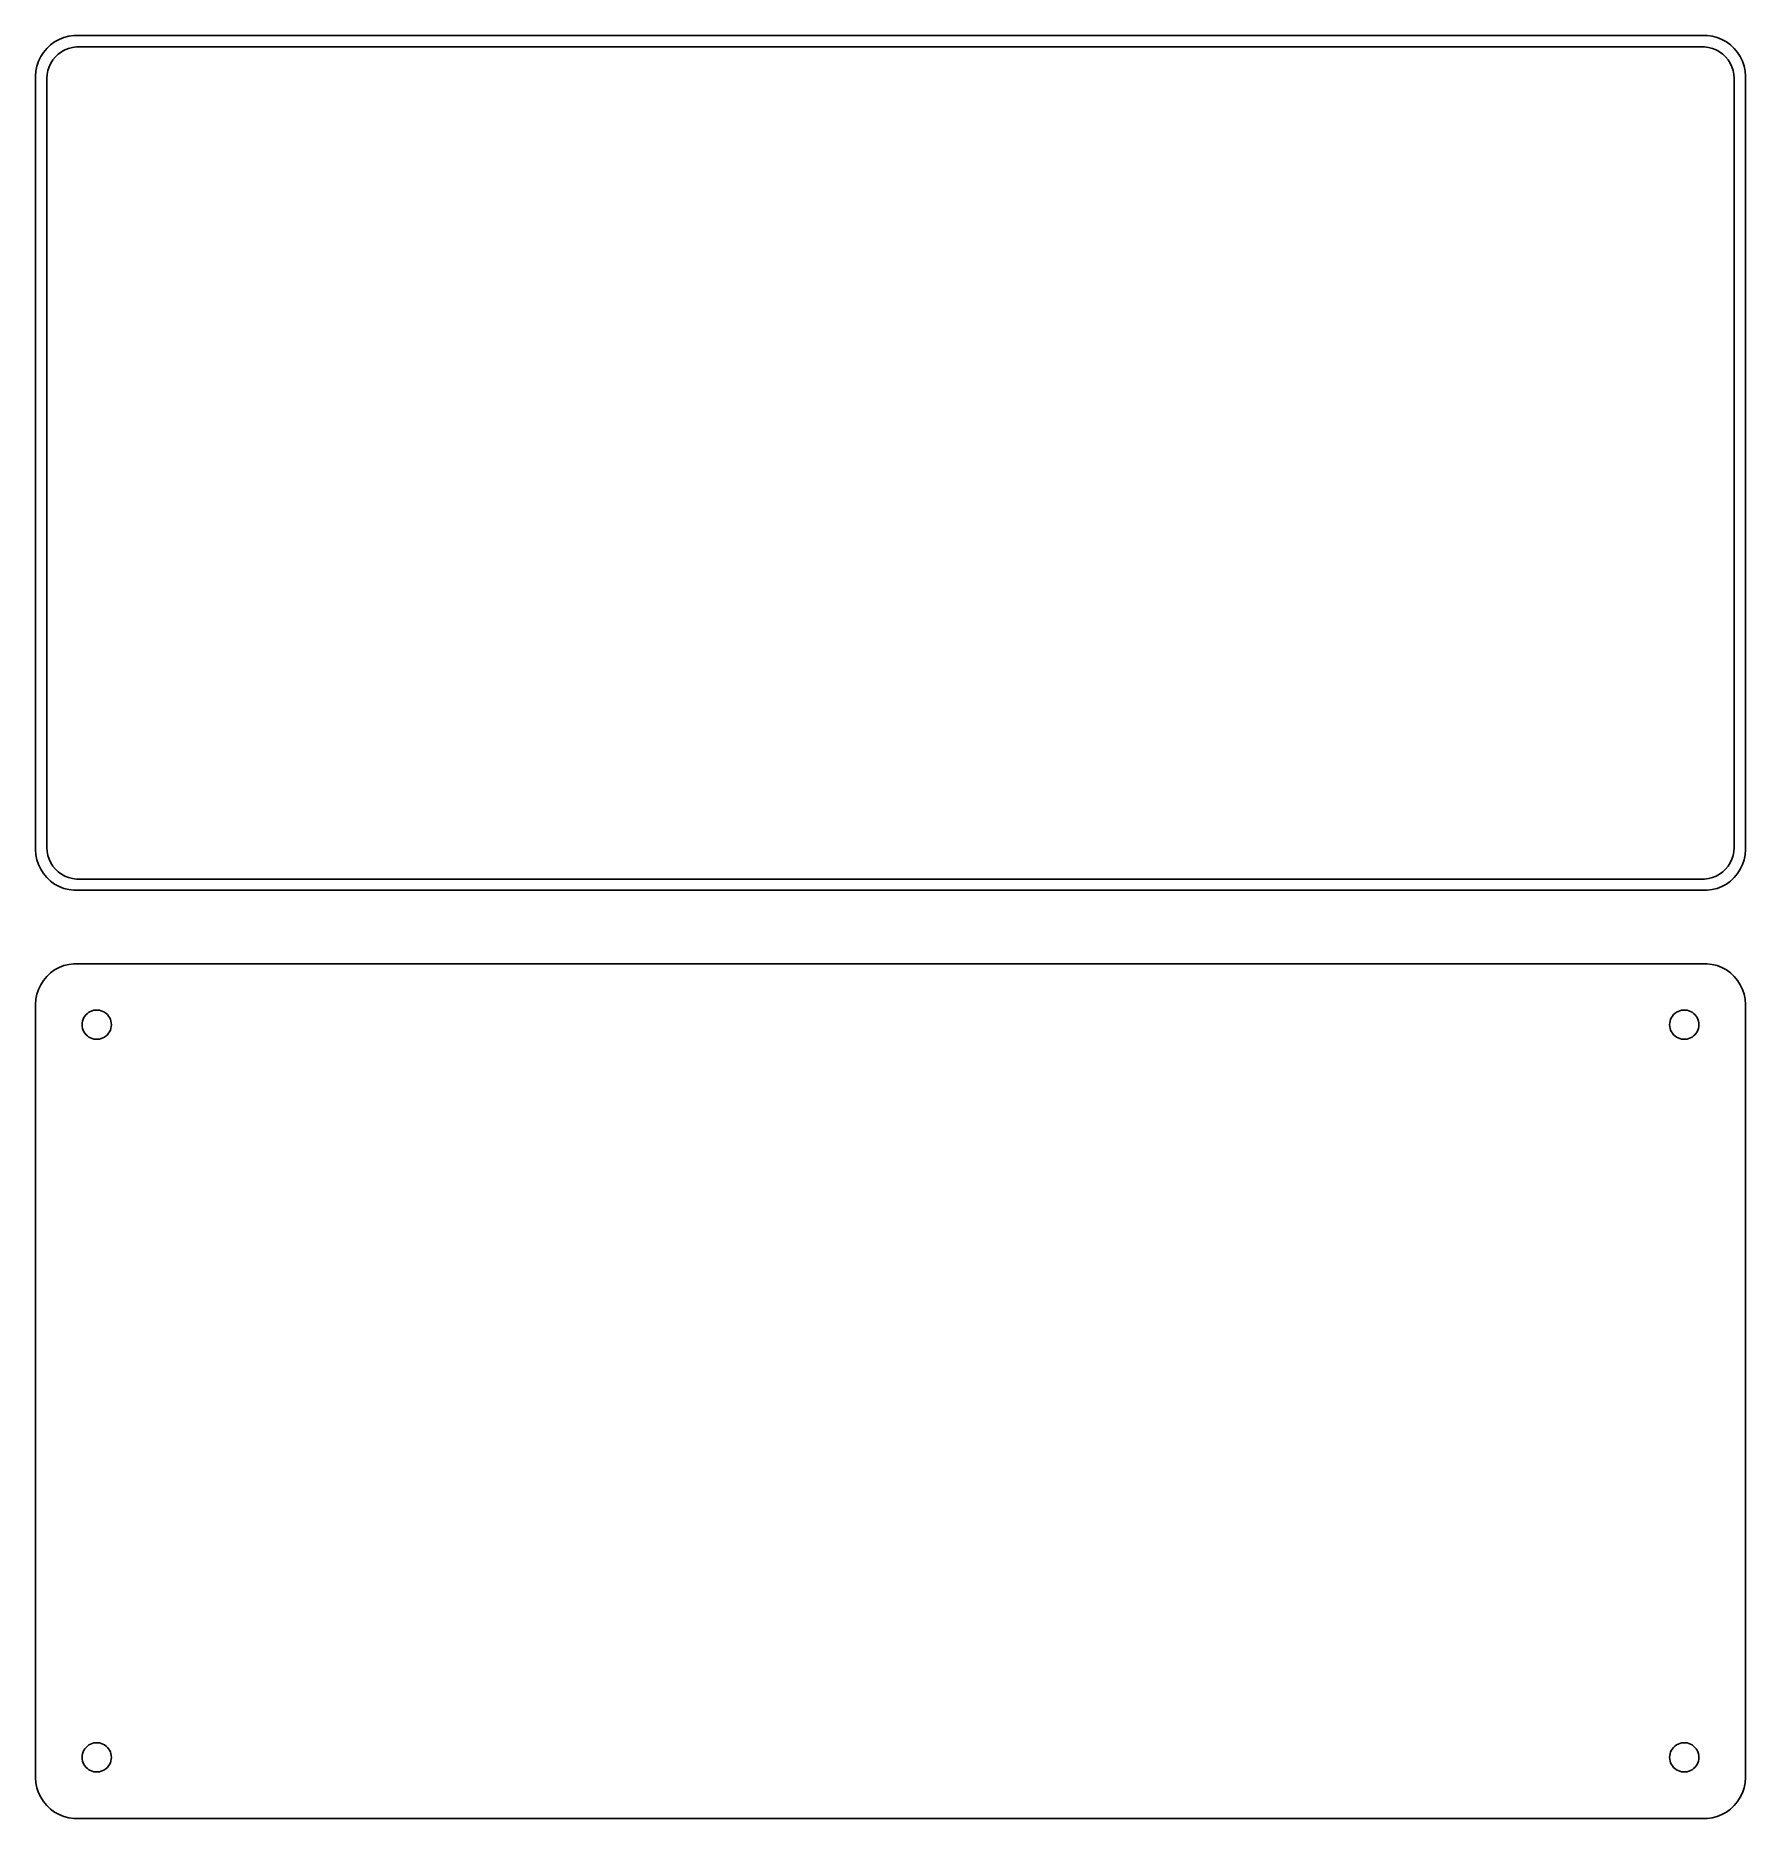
# Model space of a CAD drawing. Header units: metres. Extents: x -105 to 105, y 62 to 280.
import ezdxf

# ---------------------------------------------------------------- set-up
doc = ezdxf.new("R2010")
doc.units = ezdxf.units.M

msp = doc.modelspace()

# ---------------------------------------------------------------- linework, layer by layer
for p, q in [((-100.937, 280.411), (-101.545, 280.255)), ((-100.314, 280.49), (-100.937, 280.411)), ((100.314, 280.49), (-100.314, 280.49)), ((100.937, 280.411), (100.314, 280.49)), ((101.545, 280.255), (100.937, 280.411)), ((-104.045, 278.439), (-104.382, 277.909)), ((-103.645, 278.923), (-104.045, 278.439)), ((-103.187, 279.353), (-103.645, 278.923)), ((-102.679, 279.722), (-103.187, 279.353)), ((-102.129, 280.024), (-102.679, 279.722)), ((-102.571, 277.899), (-102.216, 278.231)), ((-102.216, 278.231), (-101.823, 278.517)), ((-101.545, 280.255), (-102.129, 280.024)), ((-101.823, 278.517), (-101.398, 278.751)), ((-101.398, 278.751), (-100.946, 278.93)), ((-100.946, 278.93), (-100.475, 279.051)), ((-100.475, 279.051), (-99.993, 279.112)), ((-99.993, 279.112), (99.993, 279.112)), ((99.993, 279.112), (100.475, 279.051)), ((100.475, 279.051), (100.946, 278.93)), ((100.946, 278.93), (101.398, 278.751)), ((101.398, 278.751), (101.823, 278.517)), ((102.129, 280.024), (101.545, 280.255)), ((101.823, 278.517), (102.216, 278.231)), ((102.679, 279.722), (102.129, 280.024)), ((102.216, 278.231), (102.571, 277.899)), ((103.187, 279.353), (102.679, 279.722)), ((103.645, 278.923), (103.187, 279.353)), ((104.045, 278.439), (103.645, 278.923)), ((104.382, 277.909), (104.045, 278.439)), ((-104.961, 276.127), (-105, 275.5)), ((-104.843, 276.743), (-104.961, 276.127)), ((-104.649, 277.341), (-104.843, 276.743)), ((-104.382, 277.909), (-104.649, 277.341)), ((-103.589, 275.735), (-103.498, 276.212)), ((-103.498, 276.212), (-103.348, 276.674)), ((-103.348, 276.674), (-103.141, 277.114)), ((-103.141, 277.114), (-102.88, 277.524)), ((-102.88, 277.524), (-102.571, 277.899)), ((102.571, 277.899), (102.88, 277.524)), ((102.88, 277.524), (103.141, 277.114)), ((103.141, 277.114), (103.348, 276.674)), ((103.348, 276.674), (103.498, 276.212)), ((103.498, 276.212), (103.589, 275.735)), ((104.649, 277.341), (104.382, 277.909)), ((104.843, 276.743), (104.649, 277.341)), ((104.961, 276.127), (104.843, 276.743)), ((105, 275.5), (104.961, 276.127)), ((-105, 275.5), (-105, 180.5)), ((-103.619, 275.25), (-103.589, 275.735)), ((-103.619, 180.75), (-103.619, 275.25)), ((103.589, 275.735), (103.619, 275.25)), ((103.619, 275.25), (103.619, 180.75)), ((105, 180.5), (105, 275.5)), ((-105, 180.5), (-104.961, 179.873)), ((-104.961, 179.873), (-104.843, 179.257)), ((-103.589, 180.265), (-103.619, 180.75)), ((-103.498, 179.788), (-103.589, 180.265)), ((-103.348, 179.326), (-103.498, 179.788)), ((103.498, 179.788), (103.348, 179.326)), ((103.589, 180.265), (103.498, 179.788)), ((103.619, 180.75), (103.589, 180.265)), ((104.843, 179.257), (104.961, 179.873)), ((104.961, 179.873), (105, 180.5)), ((-104.843, 179.257), (-104.649, 178.659)), ((-104.649, 178.659), (-104.382, 178.091)), ((-104.382, 178.091), (-104.045, 177.561)), ((-104.045, 177.561), (-103.645, 177.077)), ((-103.141, 178.886), (-103.348, 179.326)), ((-102.88, 178.476), (-103.141, 178.886)), ((-102.571, 178.101), (-102.88, 178.476)), ((-102.216, 177.769), (-102.571, 178.101)), ((-101.823, 177.483), (-102.216, 177.769)), ((-101.398, 177.249), (-101.823, 177.483)), ((101.823, 177.483), (101.398, 177.249)), ((102.216, 177.769), (101.823, 177.483)), ((102.571, 178.101), (102.216, 177.769)), ((102.88, 178.476), (102.571, 178.101)), ((103.141, 178.886), (102.88, 178.476)), ((103.348, 179.326), (103.141, 178.886)), ((103.645, 177.077), (104.045, 177.561)), ((104.045, 177.561), (104.382, 178.091)), ((104.382, 178.091), (104.649, 178.659)), ((104.649, 178.659), (104.843, 179.257)), ((-103.645, 177.077), (-103.187, 176.647)), ((-103.187, 176.647), (-102.679, 176.278)), ((-102.679, 176.278), (-102.129, 175.976)), ((-102.129, 175.976), (-101.545, 175.745)), ((-101.545, 175.745), (-100.937, 175.589)), ((-100.946, 177.07), (-101.398, 177.249)), ((-100.475, 176.949), (-100.946, 177.07)), ((-100.937, 175.589), (-100.314, 175.51)), ((-99.993, 176.888), (-100.475, 176.949)), ((-100.314, 175.51), (100.314, 175.51)), ((99.993, 176.888), (-99.993, 176.888)), ((100.475, 176.949), (99.993, 176.888)), ((100.314, 175.51), (100.937, 175.589)), ((100.946, 177.07), (100.475, 176.949)), ((100.937, 175.589), (101.545, 175.745)), ((101.398, 177.249), (100.946, 177.07)), ((101.545, 175.745), (102.129, 175.976)), ((102.129, 175.976), (102.679, 176.278)), ((102.679, 176.278), (103.187, 176.647)), ((103.187, 176.647), (103.645, 177.077)), ((-100.314, 166.49), (-100.937, 166.411)), ((100.314, 166.49), (-100.314, 166.49)), ((100.937, 166.411), (100.314, 166.49)), ((-104.045, 164.439), (-104.382, 163.909)), ((-103.645, 164.923), (-104.045, 164.439)), ((-103.187, 165.353), (-103.645, 164.923)), ((-102.679, 165.722), (-103.187, 165.353)), ((-102.129, 166.024), (-102.679, 165.722)), ((-101.545, 166.255), (-102.129, 166.024)), ((-100.937, 166.411), (-101.545, 166.255)), ((101.545, 166.255), (100.937, 166.411)), ((102.129, 166.024), (101.545, 166.255)), ((102.679, 165.722), (102.129, 166.024)), ((103.187, 165.353), (102.679, 165.722)), ((103.645, 164.923), (103.187, 165.353)), ((104.045, 164.439), (103.645, 164.923)), ((104.382, 163.909), (104.045, 164.439)), ((-104.961, 162.127), (-105, 161.5)), ((-104.843, 162.743), (-104.961, 162.127)), ((-104.649, 163.341), (-104.843, 162.743)), ((-104.382, 163.909), (-104.649, 163.341)), ((104.649, 163.341), (104.382, 163.909)), ((104.843, 162.743), (104.649, 163.341)), ((104.961, 162.127), (104.843, 162.743)), ((105, 161.5), (104.961, 162.127)), ((-105, 161.5), (-105, 66.5)), ((-99.1736, 159.663), (-99.0773, 159.867)), ((-99.0773, 159.867), (-98.9562, 160.058)), ((-98.9562, 160.058), (-98.8121, 160.232)), ((-98.8121, 160.232), (-98.6474, 160.387)), ((-98.6474, 160.387), (-98.4645, 160.52)), ((-98.4645, 160.52), (-98.2664, 160.629)), ((-98.2664, 160.629), (-98.0562, 160.712)), ((-98.0562, 160.712), (-97.8373, 160.768)), ((-97.8373, 160.768), (-97.613, 160.796)), ((-97.613, 160.796), (-97.387, 160.796)), ((-97.387, 160.796), (-97.1627, 160.768)), ((-97.1627, 160.768), (-96.9438, 160.712)), ((-96.9438, 160.712), (-96.7336, 160.629)), ((-96.7336, 160.629), (-96.5355, 160.52)), ((-96.5355, 160.52), (-96.3526, 160.387)), ((-96.3526, 160.387), (-96.1879, 160.232)), ((-96.1879, 160.232), (-96.0438, 160.058)), ((-96.0438, 160.058), (-95.9226, 159.867)), ((-95.9226, 159.867), (-95.8264, 159.663)), ((95.8264, 159.663), (95.9226, 159.867)), ((95.9226, 159.867), (96.0438, 160.058)), ((96.0438, 160.058), (96.1879, 160.232)), ((96.1879, 160.232), (96.3526, 160.387)), ((96.3526, 160.387), (96.5355, 160.52)), ((96.5355, 160.52), (96.7336, 160.629)), ((96.7336, 160.629), (96.9438, 160.712)), ((96.9438, 160.712), (97.1627, 160.768)), ((97.1627, 160.768), (97.387, 160.796)), ((97.387, 160.796), (97.613, 160.796)), ((97.613, 160.796), (97.8373, 160.768)), ((97.8373, 160.768), (98.0562, 160.712)), ((98.0562, 160.712), (98.2664, 160.629)), ((98.2664, 160.629), (98.4645, 160.52)), ((98.4645, 160.52), (98.6474, 160.387)), ((98.6474, 160.387), (98.8121, 160.232)), ((98.8121, 160.232), (98.9562, 160.058)), ((98.9562, 160.058), (99.0773, 159.867)), ((99.0773, 159.867), (99.1736, 159.663)), ((105, 66.5), (105, 161.5)), ((-99.3, 159), (-99.2858, 159.226)), ((-99.2858, 158.774), (-99.3, 159)), ((-99.2858, 159.226), (-99.2434, 159.448)), ((-99.2434, 158.552), (-99.2858, 158.774)), ((-99.2434, 159.448), (-99.1736, 159.663)), ((-99.1736, 158.337), (-99.2434, 158.552)), ((-99.0773, 158.133), (-99.1736, 158.337)), ((-98.9562, 157.942), (-99.0773, 158.133)), ((-98.8121, 157.768), (-98.9562, 157.942)), ((-98.6474, 157.613), (-98.8121, 157.768)), ((-96.1879, 157.768), (-96.3526, 157.613)), ((-96.0438, 157.942), (-96.1879, 157.768)), ((-95.9226, 158.133), (-96.0438, 157.942)), ((-95.8264, 158.337), (-95.9226, 158.133)), ((-95.8264, 159.663), (-95.7565, 159.448)), ((-95.7565, 158.552), (-95.8264, 158.337)), ((-95.7565, 159.448), (-95.7142, 159.226)), ((-95.7142, 158.774), (-95.7565, 158.552)), ((-95.7142, 159.226), (-95.7, 159)), ((-95.7, 159), (-95.7142, 158.774)), ((95.7, 159), (95.7142, 159.226)), ((95.7142, 158.774), (95.7, 159)), ((95.7142, 159.226), (95.7565, 159.448)), ((95.7565, 158.552), (95.7142, 158.774)), ((95.7565, 159.448), (95.8264, 159.663)), ((95.8264, 158.337), (95.7565, 158.552)), ((95.9226, 158.133), (95.8264, 158.337)), ((96.0438, 157.942), (95.9226, 158.133)), ((96.1879, 157.768), (96.0438, 157.942)), ((96.3526, 157.613), (96.1879, 157.768)), ((98.8121, 157.768), (98.6474, 157.613)), ((98.9562, 157.942), (98.8121, 157.768)), ((99.0773, 158.133), (98.9562, 157.942)), ((99.1736, 158.337), (99.0773, 158.133)), ((99.1736, 159.663), (99.2434, 159.448)), ((99.2434, 158.552), (99.1736, 158.337)), ((99.2434, 159.448), (99.2858, 159.226)), ((99.2858, 158.774), (99.2434, 158.552)), ((99.2858, 159.226), (99.3, 159)), ((99.3, 159), (99.2858, 158.774)), ((-98.4645, 157.48), (-98.6474, 157.613)), ((-98.2664, 157.371), (-98.4645, 157.48)), ((-98.0562, 157.288), (-98.2664, 157.371)), ((-97.8373, 157.232), (-98.0562, 157.288)), ((-97.613, 157.204), (-97.8373, 157.232)), ((-97.387, 157.204), (-97.613, 157.204)), ((-97.1627, 157.232), (-97.387, 157.204)), ((-96.9438, 157.288), (-97.1627, 157.232)), ((-96.7336, 157.371), (-96.9438, 157.288)), ((-96.5355, 157.48), (-96.7336, 157.371)), ((-96.3526, 157.613), (-96.5355, 157.48)), ((96.5355, 157.48), (96.3526, 157.613)), ((96.7336, 157.371), (96.5355, 157.48)), ((96.9438, 157.288), (96.7336, 157.371)), ((97.1627, 157.232), (96.9438, 157.288)), ((97.387, 157.204), (97.1627, 157.232)), ((97.613, 157.204), (97.387, 157.204)), ((97.8373, 157.232), (97.613, 157.204)), ((98.0562, 157.288), (97.8373, 157.232)), ((98.2664, 157.371), (98.0562, 157.288)), ((98.4645, 157.48), (98.2664, 157.371)), ((98.6474, 157.613), (98.4645, 157.48)), ((-98.9562, 70.058), (-98.8121, 70.2322)), ((-98.8121, 70.2322), (-98.6474, 70.3869)), ((-98.6474, 70.3869), (-98.4645, 70.5198)), ((-98.4645, 70.5198), (-98.2664, 70.6287)), ((-98.2664, 70.6287), (-98.0562, 70.7119)), ((-98.0562, 70.7119), (-97.8373, 70.7681)), ((-97.8373, 70.7681), (-97.613, 70.7964)), ((-97.613, 70.7964), (-97.387, 70.7964)), ((-97.387, 70.7964), (-97.1627, 70.7681)), ((-97.1627, 70.7681), (-96.9438, 70.7119)), ((-96.9438, 70.7119), (-96.7336, 70.6287)), ((-96.7336, 70.6287), (-96.5355, 70.5198)), ((-96.5355, 70.5198), (-96.3526, 70.3869)), ((-96.3526, 70.3869), (-96.1879, 70.2322)), ((-96.1879, 70.2322), (-96.0438, 70.058)), ((96.0438, 70.058), (96.1879, 70.2322)), ((96.1879, 70.2322), (96.3526, 70.3869)), ((96.3526, 70.3869), (96.5355, 70.5198)), ((96.5355, 70.5198), (96.7336, 70.6287)), ((96.7336, 70.6287), (96.9438, 70.7119)), ((96.9438, 70.7119), (97.1627, 70.7681)), ((97.1627, 70.7681), (97.387, 70.7964)), ((97.387, 70.7964), (97.613, 70.7964)), ((97.613, 70.7964), (97.8373, 70.7681)), ((97.8373, 70.7681), (98.0562, 70.7119)), ((98.0562, 70.7119), (98.2664, 70.6287)), ((98.2664, 70.6287), (98.4645, 70.5198)), ((98.4645, 70.5198), (98.6474, 70.3869)), ((98.6474, 70.3869), (98.8121, 70.2322)), ((98.8121, 70.2322), (98.9562, 70.058)), ((-99.3, 69), (-99.2858, 69.2256)), ((-99.2858, 68.7744), (-99.3, 69)), ((-99.2858, 69.2256), (-99.2434, 69.4476)), ((-99.2434, 68.5524), (-99.2858, 68.7744)), ((-99.2434, 69.4476), (-99.1736, 69.6626)), ((-99.1736, 68.3374), (-99.2434, 68.5524)), ((-99.1736, 69.6626), (-99.0773, 69.8672)), ((-99.0773, 68.1328), (-99.1736, 68.3374)), ((-99.0773, 69.8672), (-98.9562, 70.058)), ((-98.9562, 67.942), (-99.0773, 68.1328)), ((-98.8121, 67.7678), (-98.9562, 67.942)), ((-96.0438, 67.942), (-96.1879, 67.7678)), ((-96.0438, 70.058), (-95.9226, 69.8672)), ((-95.9226, 68.1328), (-96.0438, 67.942)), ((-95.9226, 69.8672), (-95.8264, 69.6626)), ((-95.8264, 68.3374), (-95.9226, 68.1328)), ((-95.8264, 69.6626), (-95.7565, 69.4476)), ((-95.7565, 68.5524), (-95.8264, 68.3374)), ((-95.7565, 69.4476), (-95.7142, 69.2256)), ((-95.7142, 68.7744), (-95.7565, 68.5524)), ((-95.7142, 69.2256), (-95.7, 69)), ((-95.7, 69), (-95.7142, 68.7744)), ((95.7, 69), (95.7142, 69.2256)), ((95.7142, 68.7744), (95.7, 69)), ((95.7142, 69.2256), (95.7565, 69.4476)), ((95.7565, 68.5524), (95.7142, 68.7744)), ((95.7565, 69.4476), (95.8264, 69.6626)), ((95.8264, 68.3374), (95.7565, 68.5524)), ((95.8264, 69.6626), (95.9226, 69.8672)), ((95.9226, 68.1328), (95.8264, 68.3374)), ((95.9226, 69.8672), (96.0438, 70.058)), ((96.0438, 67.942), (95.9226, 68.1328)), ((96.1879, 67.7678), (96.0438, 67.942)), ((98.9562, 67.942), (98.8121, 67.7678)), ((98.9562, 70.058), (99.0773, 69.8672)), ((99.0773, 68.1328), (98.9562, 67.942)), ((99.0773, 69.8672), (99.1736, 69.6626)), ((99.1736, 68.3374), (99.0773, 68.1328)), ((99.1736, 69.6626), (99.2434, 69.4476)), ((99.2434, 68.5524), (99.1736, 68.3374)), ((99.2434, 69.4476), (99.2858, 69.2256)), ((99.2858, 68.7744), (99.2434, 68.5524)), ((99.2858, 69.2256), (99.3, 69)), ((99.3, 69), (99.2858, 68.7744)), ((-105, 66.5), (-104.961, 65.8733)), ((-104.961, 65.8733), (-104.843, 65.2566)), ((-98.6474, 67.6131), (-98.8121, 67.7678)), ((-98.4645, 67.4802), (-98.6474, 67.6131)), ((-98.2664, 67.3713), (-98.4645, 67.4802)), ((-98.0562, 67.2881), (-98.2664, 67.3713)), ((-97.8373, 67.2319), (-98.0562, 67.2881)), ((-97.613, 67.2036), (-97.8373, 67.2319)), ((-97.387, 67.2036), (-97.613, 67.2036)), ((-97.1627, 67.2319), (-97.387, 67.2036)), ((-96.9438, 67.2881), (-97.1627, 67.2319)), ((-96.7336, 67.3713), (-96.9438, 67.2881)), ((-96.5355, 67.4802), (-96.7336, 67.3713)), ((-96.3526, 67.6131), (-96.5355, 67.4802)), ((-96.1879, 67.7678), (-96.3526, 67.6131)), ((96.3526, 67.6131), (96.1879, 67.7678)), ((96.5355, 67.4802), (96.3526, 67.6131)), ((96.7336, 67.3713), (96.5355, 67.4802)), ((96.9438, 67.2881), (96.7336, 67.3713)), ((97.1627, 67.2319), (96.9438, 67.2881)), ((97.387, 67.2036), (97.1627, 67.2319)), ((97.613, 67.2036), (97.387, 67.2036)), ((97.8373, 67.2319), (97.613, 67.2036)), ((98.0562, 67.2881), (97.8373, 67.2319)), ((98.2664, 67.3713), (98.0562, 67.2881)), ((98.4645, 67.4802), (98.2664, 67.3713)), ((98.6474, 67.6131), (98.4645, 67.4802)), ((98.8121, 67.7678), (98.6474, 67.6131)), ((104.843, 65.2566), (104.961, 65.8733)), ((104.961, 65.8733), (105, 66.5)), ((-104.843, 65.2566), (-104.649, 64.6594)), ((-104.649, 64.6594), (-104.382, 64.0912)), ((-104.382, 64.0912), (-104.045, 63.5611)), ((-104.045, 63.5611), (-103.645, 63.0773)), ((103.645, 63.0773), (104.045, 63.5611)), ((104.045, 63.5611), (104.382, 64.0912)), ((104.382, 64.0912), (104.649, 64.6594)), ((104.649, 64.6594), (104.843, 65.2566)), ((-103.645, 63.0773), (-103.187, 62.6474)), ((-103.187, 62.6474), (-102.679, 62.2784)), ((-102.679, 62.2784), (-102.129, 61.9759)), ((-102.129, 61.9759), (-101.545, 61.7447)), ((-101.545, 61.7447), (-100.937, 61.5886)), ((-100.937, 61.5886), (-100.314, 61.5099)), ((-100.314, 61.5099), (100.314, 61.5099)), ((100.314, 61.5099), (100.937, 61.5886)), ((100.937, 61.5886), (101.545, 61.7447)), ((101.545, 61.7447), (102.129, 61.9759)), ((102.129, 61.9759), (102.679, 62.2784)), ((102.679, 62.2784), (103.187, 62.6474)), ((103.187, 62.6474), (103.645, 63.0773))]:
    msp.add_line(p, q)

doc.saveas('drawing.dxf')
